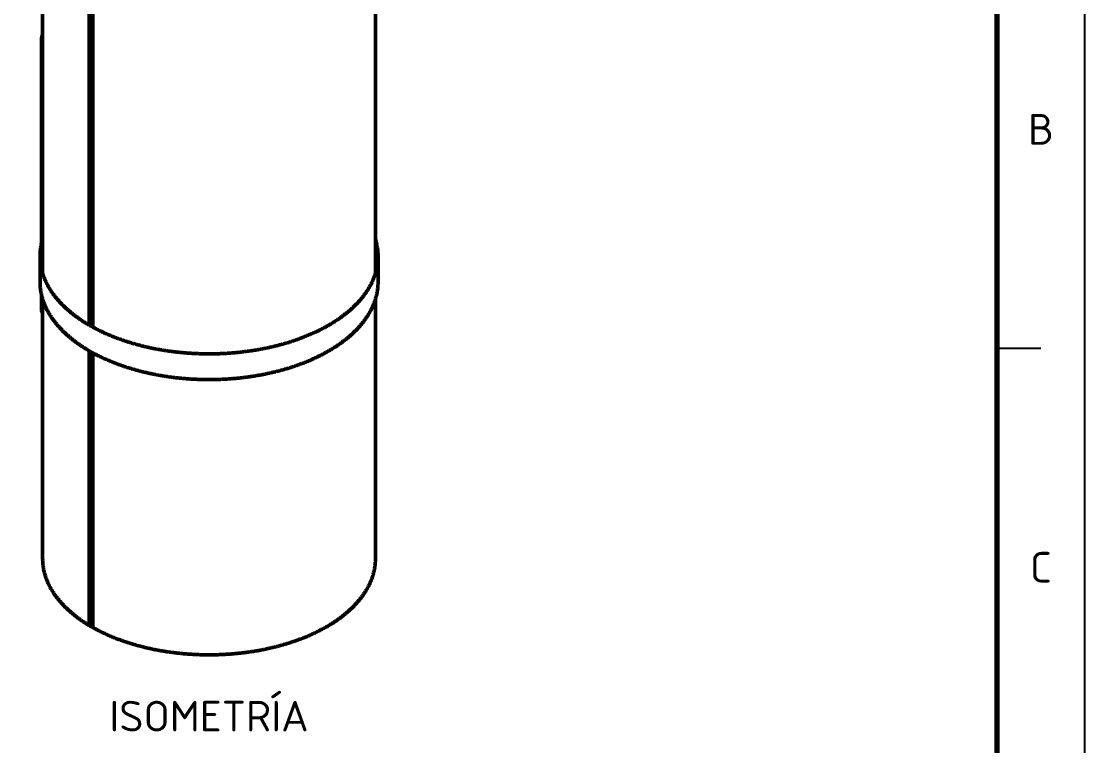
# Model space of a CAD drawing. Header units: millimetres. Extents: x 0 to 420, y 0 to 297.
# Drawn here: x 298.6 to 420, y 153.1 to 235.8 of the extents above; entities that cross this region are included whole.
import ezdxf
from ezdxf.enums import TextEntityAlignment as Align

# ---------------------------------------------------------------- set-up
doc = ezdxf.new("R2010")
doc.units = ezdxf.units.MM
for name, color, linetype, lineweight in [('01-VISIBLE', 7, 'CONTINUOUS', 50), ('06-TEXTO', 7, 'CONTINUOUS', 25), ('07-RECUADRO', 7, 'CONTINUOUS', 70), ('08-FINA', 5, 'CONTINUOUS', 25)]:
    doc.layers.add(name, color=color, linetype=linetype, lineweight=lineweight)
doc.styles.add('ISO3098', font='isocpeur.ttf')

msp = doc.modelspace()

# ---------------------------------------------------------------- linework, layer by layer
at = {"layer": '01-VISIBLE'}
for p, q in [((301, 207.05), (301, 251.061)), ((339, 207.05), (339, 251.061)), ((306.31, 201.153), (306.31, 244.378)), ((306.735, 200.914), (306.735, 244.133)), ((300.878, 210.517), (300.878, 233.911)), ((300.7, 206.068), (300.7, 209.007)), ((339.3, 206.068), (339.3, 209.007)), ((300.878, 202.884), (300.878, 204.558)), ((301, 174.47), (301, 204.111)), ((339, 174.47), (339, 204.111)), ((306.31, 166.974), (306.31, 198.213)), ((306.735, 166.729), (306.735, 197.974)), ((306.31, 166.974), (306.735, 166.729))]:
    msp.add_line(p, q, dxfattribs=at)
for points in [[(301, 234.4), (300.964, 234.323), (300.934, 234.244), (300.91, 234.162), (300.892, 234.079), (300.882, 233.995), (300.878, 233.911)], [(300.878, 233.911), (300.882, 233.826), (300.892, 233.742), (300.91, 233.659), (300.934, 233.578), (300.964, 233.498), (301, 233.422)], [(301, 210.964), (300.97, 210.864), (300.941, 210.764), (300.914, 210.663), (300.889, 210.561), (300.865, 210.459), (300.842, 210.357), (300.821, 210.255), (300.802, 210.152), (300.784, 210.049), (300.769, 209.945), (300.754, 209.842), (300.742, 209.738), (300.731, 209.634), (300.721, 209.53), (300.714, 209.426), (300.708, 209.321), (300.703, 209.217), (300.701, 209.112), (300.7, 209.007)], [(339.3, 209.007), (339.299, 209.112), (339.297, 209.217), (339.292, 209.321), (339.286, 209.426), (339.279, 209.53), (339.269, 209.634), (339.258, 209.738), (339.246, 209.842), (339.231, 209.945), (339.216, 210.049), (339.198, 210.152), (339.179, 210.255), (339.158, 210.357), (339.135, 210.459), (339.111, 210.561), (339.086, 210.663), (339.059, 210.764), (339.03, 210.864), (339, 210.964)], [(300.7, 209.007), (300.701, 208.907), (300.703, 208.807), (300.707, 208.707), (300.712, 208.607), (300.719, 208.508), (300.728, 208.408), (300.738, 208.308), (300.75, 208.209), (300.763, 208.11), (300.777, 208.011), (300.793, 207.912), (300.811, 207.813), (300.83, 207.715), (300.851, 207.617), (300.873, 207.52), (300.896, 207.422), (300.921, 207.325), (300.947, 207.229), (300.975, 207.133), (301.004, 207.037), (301.035, 206.942), (301.066, 206.847), (301.099, 206.752), (301.134, 206.658), (301.169, 206.565), (301.206, 206.472), (301.244, 206.379), (301.284, 206.287), (301.324, 206.196), (301.366, 206.105), (301.409, 206.015), (301.453, 205.925), (301.498, 205.835), (301.545, 205.747), (301.592, 205.659), (301.641, 205.571), (301.69, 205.484), (301.741, 205.398), (301.792, 205.312), (301.845, 205.227), (301.898, 205.142), (301.953, 205.058), (302.008, 204.975), (302.064, 204.892), (302.122, 204.81), (302.18, 204.729), (302.239, 204.648), (302.298, 204.567), (302.359, 204.488), (302.42, 204.409), (302.482, 204.33), (302.545, 204.253), (302.609, 204.175), (302.674, 204.099), (302.739, 204.023), (302.805, 203.948), (302.871, 203.873), (302.938, 203.799), (303.006, 203.725), (303.075, 203.652), (303.144, 203.58), (303.214, 203.508), (303.284, 203.437), (303.355, 203.367), (303.427, 203.297), (303.499, 203.228), (303.572, 203.159), (303.645, 203.091), (303.719, 203.023), (303.794, 202.956), (303.868, 202.89), (303.944, 202.824), (304.02, 202.759), (304.096, 202.695), (304.173, 202.63), (304.25, 202.567), (304.328, 202.504), (304.406, 202.442), (304.485, 202.38), (304.564, 202.318), (304.644, 202.258), (304.724, 202.198), (304.804, 202.138), (304.885, 202.079), (304.966, 202.02), (305.047, 201.962), (305.129, 201.905), (305.211, 201.848), (305.294, 201.791), (305.377, 201.735), (305.46, 201.68), (305.544, 201.625), (305.628, 201.57), (305.712, 201.516), (305.797, 201.463), (305.882, 201.41), (305.967, 201.358), (306.052, 201.306), (306.138, 201.254), (306.224, 201.203), (306.311, 201.153), (306.397, 201.103), (306.484, 201.053), (306.572, 201.004), (306.659, 200.955), (306.747, 200.907), (306.835, 200.859), (306.923, 200.812), (307.011, 200.766), (307.1, 200.719), (307.189, 200.673), (307.278, 200.628), (307.368, 200.583), (307.457, 200.538), (307.547, 200.494), (307.637, 200.451), (307.727, 200.408), (307.818, 200.365), (307.909, 200.322), (307.999, 200.281), (308.091, 200.239), (308.182, 200.198), (308.273, 200.157), (308.365, 200.117), (308.457, 200.077), (308.549, 200.038), (308.641, 199.999), (308.733, 199.96), (308.826, 199.922), (308.918, 199.884), (309.011, 199.847), (309.104, 199.81), (309.197, 199.774), (309.291, 199.737), (309.384, 199.702), (309.478, 199.666), (309.571, 199.631), (309.665, 199.597), (309.759, 199.563), (309.854, 199.529), (309.948, 199.495), (310.042, 199.462), (310.137, 199.43), (310.232, 199.397), (310.326, 199.365), (310.421, 199.334), (310.517, 199.303), (310.612, 199.272), (310.707, 199.241), (310.803, 199.211), (310.898, 199.182), (310.994, 199.152), (311.09, 199.123), (311.185, 199.095), (311.281, 199.066), (311.377, 199.038), (311.474, 199.011), (311.57, 198.984), (311.666, 198.957), (311.763, 198.93), (311.859, 198.904), (311.956, 198.878), (312.053, 198.853), (312.15, 198.828), (312.247, 198.803), (312.344, 198.779), (312.441, 198.755), (312.538, 198.731), (312.636, 198.708), (312.733, 198.685), (312.83, 198.662), (312.928, 198.64), (313.026, 198.618), (313.123, 198.596), (313.221, 198.575), (313.319, 198.554), (313.417, 198.533), (313.515, 198.512), (313.613, 198.492), (313.711, 198.473), (313.809, 198.453), (313.907, 198.434), (314.006, 198.416), (314.104, 198.397), (314.202, 198.379), (314.301, 198.361), (314.399, 198.344), (314.498, 198.327), (314.597, 198.31), (314.695, 198.294), (314.794, 198.278), (314.893, 198.262), (314.992, 198.246), (315.091, 198.231), (315.19, 198.216), (315.289, 198.202), (315.388, 198.187), (315.487, 198.174), (315.586, 198.16), (315.685, 198.147), (315.784, 198.134), (315.884, 198.121), (315.983, 198.109), (316.082, 198.097), (316.182, 198.085), (316.281, 198.073), (316.38, 198.062), (316.48, 198.051), (316.579, 198.041), (316.679, 198.031), (316.779, 198.021), (316.878, 198.011), (316.978, 198.002), (317.077, 197.993), (317.177, 197.984), (317.277, 197.976), (317.377, 197.968), (317.476, 197.96), (317.576, 197.953), (317.676, 197.946), (317.776, 197.939), (317.876, 197.932), (317.976, 197.926), (318.075, 197.92), (318.175, 197.914), (318.275, 197.909), (318.375, 197.904), (318.475, 197.899), (318.575, 197.895), (318.675, 197.891), (318.775, 197.887), (318.875, 197.884), (318.975, 197.88), (319.075, 197.877), (319.175, 197.875), (319.275, 197.872), (319.375, 197.87), (319.475, 197.869), (319.575, 197.867), (319.676, 197.866), (319.776, 197.865), (319.876, 197.865), (319.976, 197.865), (320.076, 197.865), (320.176, 197.865), (320.276, 197.866), (320.376, 197.867), (320.476, 197.868), (320.576, 197.87), (320.676, 197.871), (320.776, 197.874), (320.876, 197.876), (320.976, 197.879), (321.076, 197.882), (321.176, 197.885), (321.276, 197.889), (321.376, 197.893), (321.476, 197.897), (321.576, 197.902), (321.676, 197.907), (321.776, 197.912), (321.876, 197.917), (321.976, 197.923), (322.076, 197.929), (322.176, 197.936), (322.276, 197.942), (322.375, 197.949), (322.475, 197.957), (322.575, 197.964), (322.675, 197.972), (322.774, 197.98), (322.874, 197.989), (322.974, 197.998), (323.073, 198.007), (323.173, 198.016), (323.273, 198.026), (323.372, 198.036), (323.472, 198.046), (323.571, 198.057), (323.671, 198.068), (323.77, 198.079), (323.87, 198.091), (323.969, 198.103), (324.068, 198.115), (324.167, 198.127), (324.267, 198.14), (324.366, 198.153), (324.465, 198.167), (324.564, 198.181), (324.663, 198.195), (324.762, 198.209), (324.861, 198.224), (324.96, 198.239), (325.059, 198.254), (325.158, 198.27), (325.257, 198.286), (325.355, 198.302), (325.454, 198.319), (325.553, 198.336), (325.651, 198.353), (325.75, 198.371), (325.848, 198.388), (325.947, 198.407), (326.045, 198.425), (326.143, 198.444), (326.242, 198.463), (326.34, 198.483), (326.438, 198.503), (326.536, 198.523), (326.634, 198.543), (326.732, 198.564), (326.829, 198.585), (326.927, 198.607), (327.025, 198.629), (327.122, 198.651), (327.22, 198.674), (327.317, 198.696), (327.415, 198.72), (327.512, 198.743), (327.609, 198.767), (327.706, 198.791), (327.803, 198.816), (327.9, 198.841), (327.997, 198.866), (328.094, 198.892), (328.19, 198.918), (328.287, 198.944), (328.383, 198.971), (328.48, 198.998), (328.576, 199.025), (328.672, 199.053), (328.768, 199.081), (328.864, 199.109), (328.96, 199.138), (329.056, 199.167), (329.151, 199.197), (329.247, 199.227), (329.342, 199.257), (329.437, 199.288), (329.532, 199.319), (329.627, 199.35), (329.722, 199.382), (329.817, 199.414), (329.912, 199.446), (330.006, 199.479), (330.101, 199.512), (330.195, 199.546), (330.289, 199.58), (330.383, 199.614), (330.477, 199.649), (330.57, 199.684), (330.664, 199.72), (330.757, 199.756), (330.851, 199.792), (330.944, 199.829), (331.037, 199.866), (331.129, 199.904), (331.222, 199.942), (331.314, 199.98), (331.407, 200.019), (331.499, 200.058), (331.591, 200.098), (331.682, 200.138), (331.774, 200.178), (331.865, 200.219), (331.956, 200.26), (332.047, 200.302), (332.138, 200.344), (332.229, 200.387), (332.319, 200.43), (332.409, 200.473), (332.499, 200.517), (332.589, 200.561), (332.678, 200.606), (332.768, 200.651), (332.857, 200.697), (332.945, 200.743), (333.034, 200.79), (333.122, 200.837), (333.211, 200.884), (333.298, 200.932), (333.386, 200.98), (333.473, 201.029), (333.56, 201.078), (333.647, 201.128)], [(333.647, 201.128), (333.734, 201.179), (333.821, 201.23), (333.907, 201.281), (333.993, 201.333), (334.079, 201.386), (334.164, 201.439), (334.25, 201.492), (334.334, 201.546), (334.419, 201.601), (334.503, 201.656), (334.587, 201.711), (334.67, 201.767), (334.754, 201.824), (334.836, 201.881), (334.919, 201.938), (335.001, 201.996), (335.083, 202.055), (335.164, 202.114), (335.245, 202.174), (335.325, 202.234), (335.405, 202.295), (335.485, 202.356), (335.564, 202.418), (335.643, 202.481), (335.721, 202.544), (335.799, 202.607), (335.877, 202.672), (335.953, 202.736), (336.03, 202.802), (336.106, 202.868), (336.181, 202.934), (336.256, 203.001), (336.331, 203.069), (336.404, 203.137), (336.478, 203.206), (336.55, 203.275), (336.623, 203.345), (336.694, 203.416), (336.765, 203.487), (336.836, 203.559), (336.905, 203.631), (336.974, 203.705), (337.043, 203.778), (337.111, 203.852), (337.178, 203.927), (337.244, 204.003), (337.31, 204.079), (337.375, 204.156), (337.439, 204.233), (337.502, 204.311), (337.565, 204.39), (337.627, 204.469), (337.688, 204.549), (337.748, 204.63), (337.807, 204.711), (337.866, 204.792), (337.924, 204.875), (337.98, 204.958), (338.036, 205.041), (338.091, 205.126), (338.145, 205.211), (338.198, 205.296), (338.25, 205.382), (338.301, 205.469), (338.351, 205.556), (338.4, 205.644), (338.448, 205.732), (338.494, 205.821), (338.54, 205.911), (338.584, 206.001), (338.628, 206.092), (338.67, 206.183), (338.711, 206.275), (338.75, 206.367), (338.789, 206.46), (338.826, 206.554), (338.862, 206.648), (338.897, 206.742), (338.93, 206.837), (338.962, 206.932), (338.993, 207.028), (339.022, 207.124), (339.05, 207.221), (339.077, 207.318), (339.102, 207.415), (339.126, 207.513), (339.148, 207.611), (339.169, 207.709), (339.188, 207.808), (339.206, 207.907), (339.222, 208.006), (339.237, 208.105), (339.25, 208.205), (339.262, 208.305), (339.272, 208.405), (339.28, 208.505), (339.287, 208.605), (339.293, 208.706), (339.297, 208.806), (339.299, 208.907), (339.3, 209.007)], [(300.7, 206.068), (300.701, 205.968), (300.703, 205.868), (300.707, 205.768), (300.712, 205.668), (300.719, 205.568), (300.728, 205.469), (300.738, 205.369), (300.75, 205.27), (300.763, 205.17), (300.777, 205.071), (300.793, 204.973), (300.811, 204.874), (300.83, 204.776), (300.851, 204.678), (300.873, 204.58), (300.896, 204.483), (300.921, 204.386), (300.947, 204.29), (300.975, 204.193), (301.004, 204.098), (301.035, 204.002), (301.066, 203.907), (301.099, 203.813), (301.134, 203.719), (301.169, 203.625), (301.206, 203.532), (301.244, 203.44), (301.284, 203.348), (301.324, 203.257), (301.366, 203.166), (301.409, 203.075), (301.453, 202.985), (301.498, 202.896), (301.545, 202.807), (301.592, 202.719), (301.641, 202.632), (301.69, 202.545), (301.741, 202.458), (301.792, 202.373), (301.845, 202.287), (301.898, 202.203), (301.953, 202.119), (302.008, 202.036), (302.064, 201.953), (302.122, 201.871), (302.18, 201.789), (302.239, 201.708), (302.298, 201.628), (302.359, 201.548), (302.42, 201.469), (302.482, 201.391), (302.545, 201.313), (302.609, 201.236), (302.674, 201.159), (302.739, 201.083), (302.805, 201.008), (302.871, 200.933), (302.938, 200.859), (303.006, 200.786), (303.075, 200.713), (303.144, 200.641), (303.214, 200.569), (303.284, 200.498), (303.355, 200.427), (303.427, 200.358), (303.499, 200.288), (303.572, 200.22), (303.645, 200.152), (303.719, 200.084), (303.794, 200.017), (303.868, 199.951), (303.944, 199.885), (304.02, 199.82), (304.096, 199.755), (304.173, 199.691), (304.25, 199.628), (304.328, 199.565), (304.406, 199.502), (304.485, 199.44), (304.564, 199.379), (304.644, 199.318), (304.724, 199.258), (304.804, 199.198), (304.885, 199.139), (304.966, 199.081), (305.047, 199.023), (305.129, 198.965), (305.211, 198.908), (305.294, 198.852), (305.377, 198.796), (305.46, 198.74), (305.544, 198.685), (305.628, 198.631), (305.712, 198.577), (305.797, 198.524), (305.882, 198.471), (305.967, 198.418), (306.052, 198.366), (306.138, 198.315), (306.224, 198.264), (306.311, 198.213), (306.397, 198.163), (306.484, 198.114), (306.572, 198.065), (306.659, 198.016), (306.747, 197.968), (306.835, 197.92), (306.923, 197.873), (307.011, 197.826), (307.1, 197.78), (307.189, 197.734), (307.278, 197.689), (307.368, 197.644), (307.457, 197.599), (307.547, 197.555), (307.637, 197.511), (307.727, 197.468), (307.818, 197.425), (307.909, 197.383), (307.999, 197.341), (308.091, 197.3), (308.182, 197.259), (308.273, 197.218), (308.365, 197.178), (308.457, 197.138), (308.549, 197.099), (308.641, 197.06), (308.733, 197.021), (308.826, 196.983), (308.918, 196.945), (309.011, 196.908), (309.104, 196.871), (309.197, 196.834), (309.291, 196.798), (309.384, 196.762), (309.478, 196.727), (309.571, 196.692), (309.665, 196.657), (309.759, 196.623), (309.854, 196.589), (309.948, 196.556), (310.042, 196.523), (310.137, 196.49), (310.232, 196.458), (310.326, 196.426), (310.421, 196.394), (310.517, 196.363), (310.612, 196.332), (310.707, 196.302), (310.803, 196.272), (310.898, 196.242), (310.994, 196.213), (311.09, 196.184), (311.185, 196.155), (311.281, 196.127), (311.377, 196.099), (311.474, 196.072), (311.57, 196.044), (311.666, 196.017), (311.763, 195.991), (311.859, 195.965), (311.956, 195.939), (312.053, 195.914), (312.15, 195.889), (312.247, 195.864), (312.344, 195.839), (312.441, 195.815), (312.538, 195.792), (312.636, 195.768), (312.733, 195.745), (312.83, 195.723), (312.928, 195.7), (313.026, 195.678), (313.123, 195.657), (313.221, 195.635), (313.319, 195.614), (313.417, 195.593), (313.515, 195.573), (313.613, 195.553), (313.711, 195.533), (313.809, 195.514), (313.907, 195.495), (314.006, 195.476), (314.104, 195.458), (314.202, 195.44), (314.301, 195.422), (314.399, 195.405), (314.498, 195.388), (314.597, 195.371), (314.695, 195.354), (314.794, 195.338), (314.893, 195.322), (314.992, 195.307), (315.091, 195.292), (315.19, 195.277), (315.289, 195.262), (315.388, 195.248), (315.487, 195.234), (315.586, 195.221), (315.685, 195.207), (315.784, 195.194), (315.884, 195.182), (315.983, 195.169), (316.082, 195.157), (316.182, 195.145), (316.281, 195.134), (316.38, 195.123), (316.48, 195.112), (316.579, 195.102), (316.679, 195.091), (316.779, 195.081), (316.878, 195.072), (316.978, 195.063), (317.077, 195.054), (317.177, 195.045), (317.277, 195.037), (317.377, 195.029), (317.476, 195.021), (317.576, 195.013), (317.676, 195.006), (317.776, 194.999), (317.876, 194.993), (317.976, 194.987), (318.075, 194.981), (318.175, 194.975), (318.275, 194.97), (318.375, 194.965), (318.475, 194.96), (318.575, 194.956), (318.675, 194.951), (318.775, 194.948), (318.875, 194.944), (318.975, 194.941), (319.075, 194.938), (319.175, 194.935), (319.275, 194.933), (319.375, 194.931), (319.475, 194.929), (319.575, 194.928), (319.676, 194.927), (319.776, 194.926), (319.876, 194.925), (319.976, 194.925), (320.076, 194.925), (320.176, 194.926), (320.276, 194.926), (320.376, 194.927), (320.476, 194.929), (320.576, 194.93), (320.676, 194.932), (320.776, 194.934), (320.876, 194.937), (320.976, 194.939), (321.076, 194.943), (321.176, 194.946), (321.276, 194.95), (321.376, 194.954), (321.476, 194.958), (321.576, 194.962), (321.676, 194.967), (321.776, 194.972), (321.876, 194.978), (321.976, 194.984), (322.076, 194.99), (322.176, 194.996), (322.276, 195.003), (322.375, 195.01), (322.475, 195.017), (322.575, 195.025), (322.675, 195.033), (322.774, 195.041), (322.874, 195.049), (322.974, 195.058), (323.073, 195.067), (323.173, 195.077), (323.273, 195.087), (323.372, 195.097), (323.472, 195.107), (323.571, 195.118), (323.671, 195.129), (323.77, 195.14), (323.87, 195.151), (323.969, 195.163), (324.068, 195.176), (324.167, 195.188), (324.267, 195.201), (324.366, 195.214), (324.465, 195.227), (324.564, 195.241), (324.663, 195.255), (324.762, 195.27), (324.861, 195.284), (324.96, 195.299), (325.059, 195.315), (325.158, 195.33), (325.257, 195.346), (325.355, 195.363), (325.454, 195.379), (325.553, 195.396), (325.651, 195.414), (325.75, 195.431), (325.848, 195.449), (325.947, 195.467), (326.045, 195.486), (326.143, 195.505), (326.242, 195.524), (326.34, 195.543), (326.438, 195.563), (326.536, 195.584), (326.634, 195.604), (326.732, 195.625), (326.829, 195.646), (326.927, 195.668), (327.025, 195.689), (327.122, 195.712), (327.22, 195.734), (327.317, 195.757), (327.415, 195.78), (327.512, 195.804), (327.609, 195.828), (327.706, 195.852), (327.803, 195.877), (327.9, 195.901), (327.997, 195.927), (328.094, 195.952), (328.19, 195.978), (328.287, 196.005), (328.383, 196.031), (328.48, 196.058), (328.576, 196.086), (328.672, 196.113), (328.768, 196.141), (328.864, 196.17), (328.96, 196.199), (329.056, 196.228), (329.151, 196.257), (329.247, 196.287), (329.342, 196.318), (329.437, 196.348), (329.532, 196.379), (329.627, 196.411), (329.722, 196.442), (329.817, 196.474), (329.912, 196.507), (330.006, 196.54), (330.101, 196.573), (330.195, 196.607), (330.289, 196.641), (330.383, 196.675), (330.477, 196.71), (330.57, 196.745), (330.664, 196.781), (330.757, 196.817), (330.851, 196.853), (330.944, 196.89), (331.037, 196.927), (331.129, 196.964), (331.222, 197.002), (331.314, 197.041), (331.407, 197.08), (331.499, 197.119), (331.591, 197.158), (331.682, 197.198), (331.774, 197.239), (331.865, 197.28), (331.956, 197.321), (332.047, 197.363), (332.138, 197.405), (332.229, 197.447), (332.319, 197.49), (332.409, 197.534), (332.499, 197.578), (332.589, 197.622), (332.678, 197.667), (332.768, 197.712), (332.857, 197.757), (332.945, 197.804), (333.034, 197.85), (333.122, 197.897), (333.211, 197.945), (333.298, 197.992), (333.386, 198.041), (333.473, 198.09), (333.56, 198.139), (333.647, 198.189)], [(333.647, 198.189), (333.734, 198.239), (333.821, 198.29), (333.907, 198.342), (333.993, 198.394), (334.079, 198.446), (334.164, 198.499), (334.25, 198.553), (334.334, 198.607), (334.419, 198.661), (334.503, 198.716), (334.587, 198.772), (334.67, 198.828), (334.754, 198.884), (334.836, 198.941), (334.919, 198.999), (335.001, 199.057), (335.083, 199.116), (335.164, 199.175), (335.245, 199.235), (335.325, 199.295), (335.405, 199.356), (335.485, 199.417), (335.564, 199.479), (335.643, 199.541), (335.721, 199.604), (335.799, 199.668), (335.877, 199.732), (335.953, 199.797), (336.03, 199.862), (336.106, 199.928), (336.181, 199.995), (336.256, 200.062), (336.331, 200.129), (336.404, 200.198), (336.478, 200.266), (336.55, 200.336), (336.623, 200.406), (336.694, 200.477), (336.765, 200.548), (336.836, 200.62), (336.905, 200.692), (336.974, 200.765), (337.043, 200.839), (337.111, 200.913), (337.178, 200.988), (337.244, 201.064), (337.31, 201.14), (337.375, 201.216), (337.439, 201.294), (337.502, 201.372), (337.565, 201.45), (337.627, 201.53), (337.688, 201.61), (337.748, 201.69), (337.807, 201.771), (337.866, 201.853), (337.924, 201.935), (337.98, 202.018), (338.036, 202.102), (338.091, 202.186), (338.145, 202.271), (338.198, 202.357), (338.25, 202.443), (338.301, 202.529), (338.351, 202.617), (338.4, 202.704), (338.448, 202.793), (338.494, 202.882), (338.54, 202.972), (338.584, 203.062), (338.628, 203.153), (338.67, 203.244), (338.711, 203.336), (338.75, 203.428), (338.789, 203.521), (338.826, 203.614), (338.862, 203.708), (338.897, 203.803), (338.93, 203.897), (338.962, 203.993), (338.993, 204.088), (339.022, 204.185), (339.05, 204.281), (339.077, 204.378), (339.102, 204.476), (339.126, 204.573), (339.148, 204.671), (339.169, 204.77), (339.188, 204.868), (339.206, 204.967), (339.222, 205.067), (339.237, 205.166), (339.25, 205.266), (339.262, 205.366), (339.272, 205.466), (339.28, 205.566), (339.287, 205.666), (339.293, 205.767), (339.297, 205.867), (339.299, 205.967), (339.3, 206.068)], [(300.878, 202.884), (300.882, 202.799), (300.892, 202.715), (300.91, 202.632), (300.934, 202.551), (300.964, 202.472), (301, 202.395)], [(301, 174.47), (301.001, 174.37), (301.003, 174.27), (301.007, 174.17), (301.013, 174.07), (301.02, 173.97), (301.028, 173.87), (301.039, 173.771), (301.05, 173.671), (301.064, 173.572), (301.079, 173.473), (301.095, 173.374), (301.113, 173.276), (301.132, 173.178), (301.153, 173.08), (301.175, 172.982), (301.199, 172.885), (301.225, 172.788), (301.251, 172.692), (301.279, 172.596), (301.309, 172.5), (301.34, 172.405), (301.372, 172.31), (301.405, 172.216), (301.44, 172.122), (301.476, 172.029), (301.514, 171.936), (301.552, 171.844), (301.592, 171.752), (301.633, 171.661), (301.676, 171.57), (301.719, 171.48), (301.764, 171.39), (301.81, 171.301), (301.857, 171.213), (301.905, 171.125), (301.954, 171.038), (302.004, 170.951), (302.055, 170.865), (302.107, 170.78), (302.16, 170.695), (302.214, 170.611), (302.269, 170.527), (302.325, 170.444), (302.382, 170.362), (302.44, 170.28), (302.499, 170.199), (302.558, 170.119), (302.619, 170.039), (302.68, 169.96), (302.742, 169.881), (302.805, 169.803), (302.868, 169.726), (302.933, 169.649), (302.998, 169.573), (303.063, 169.498), (303.13, 169.423), (303.197, 169.349), (303.265, 169.275), (303.333, 169.203), (303.403, 169.13), (303.472, 169.059), (303.543, 168.987), (303.614, 168.917), (303.686, 168.847), (303.758, 168.778), (303.831, 168.709), (303.904, 168.641), (303.978, 168.574), (304.052, 168.507), (304.127, 168.44), (304.203, 168.375), (304.279, 168.31), (304.355, 168.245), (304.432, 168.181), (304.51, 168.118), (304.587, 168.055), (304.666, 167.992), (304.745, 167.931), (304.824, 167.87), (304.903, 167.809), (304.983, 167.749), (305.064, 167.689), (305.145, 167.63), (305.226, 167.572), (305.308, 167.514), (305.39, 167.457), (305.472, 167.4), (305.555, 167.344), (305.638, 167.288), (305.721, 167.233), (305.805, 167.178), (305.889, 167.124), (305.974, 167.07), (306.058, 167.017), (306.143, 166.964), (306.229, 166.912), (306.315, 166.86), (306.4, 166.809), (306.487, 166.758), (306.573, 166.708), (306.66, 166.658), (306.747, 166.609), (306.835, 166.56), (306.922, 166.512), (307.01, 166.464), (307.098, 166.417), (307.187, 166.37), (307.275, 166.323), (307.364, 166.277), (307.453, 166.232), (307.543, 166.187), (307.632, 166.142), (307.722, 166.098), (307.812, 166.054), (307.902, 166.011), (307.993, 165.968), (308.083, 165.926), (308.174, 165.884), (308.265, 165.842), (308.356, 165.801), (308.448, 165.76), (308.54, 165.72), (308.631, 165.68), (308.723, 165.641), (308.815, 165.602), (308.908, 165.563), (309, 165.525), (309.093, 165.487), (309.186, 165.45), (309.279, 165.413), (309.372, 165.377), (309.465, 165.341), (309.559, 165.305), (309.652, 165.269), (309.746, 165.235), (309.84, 165.2), (309.934, 165.166), (310.028, 165.132), (310.123, 165.099), (310.217, 165.066), (310.312, 165.033), (310.407, 165.001), (310.501, 164.969), (310.596, 164.938), (310.692, 164.907), (310.787, 164.876), (310.882, 164.846), (310.978, 164.816), (311.073, 164.786), (311.169, 164.757), (311.265, 164.728), (311.361, 164.7), (311.457, 164.671), (311.553, 164.644), (311.649, 164.616), (311.746, 164.589), (311.842, 164.563), (311.939, 164.536), (312.035, 164.51), (312.132, 164.485), (312.229, 164.459), (312.326, 164.435), (312.423, 164.41), (312.52, 164.386), (312.617, 164.362), (312.714, 164.338), (312.812, 164.315), (312.909, 164.293), (313.007, 164.27), (313.104, 164.248), (313.202, 164.226), (313.3, 164.205), (313.397, 164.184), (313.495, 164.163), (313.593, 164.142), (313.691, 164.122), (313.789, 164.103), (313.888, 164.083), (313.986, 164.064), (314.084, 164.045), (314.183, 164.027), (314.281, 164.009), (314.379, 163.991), (314.478, 163.973), (314.577, 163.956), (314.675, 163.94), (314.774, 163.923), (314.873, 163.907), (314.972, 163.891), (315.07, 163.876), (315.169, 163.86), (315.268, 163.846), (315.367, 163.831), (315.466, 163.817), (315.565, 163.803), (315.665, 163.789), (315.764, 163.776), (315.863, 163.763), (315.962, 163.751), (316.062, 163.738), (316.161, 163.726), (316.26, 163.715), (316.36, 163.703), (316.459, 163.692), (316.559, 163.681), (316.658, 163.671), (316.758, 163.661), (316.857, 163.651), (316.957, 163.642), (317.057, 163.632), (317.156, 163.624), (317.256, 163.615), (317.356, 163.607), (317.456, 163.599), (317.555, 163.591), (317.655, 163.584), (317.755, 163.577), (317.855, 163.57), (317.955, 163.564), (318.055, 163.558), (318.154, 163.552), (318.254, 163.546), (318.354, 163.541), (318.454, 163.536), (318.554, 163.532), (318.654, 163.528), (318.754, 163.524), (318.854, 163.52), (318.954, 163.517), (319.054, 163.514), (319.154, 163.511), (319.254, 163.508), (319.354, 163.506), (319.454, 163.504), (319.554, 163.503), (319.655, 163.502), (319.755, 163.501), (319.855, 163.5), (319.955, 163.5), (320.055, 163.5), (320.155, 163.5), (320.255, 163.501), (320.355, 163.502), (320.455, 163.503), (320.555, 163.505), (320.655, 163.506), (320.755, 163.509), (320.855, 163.511), (320.955, 163.514), (321.055, 163.517), (321.155, 163.52), (321.255, 163.524), (321.355, 163.528), (321.455, 163.532), (321.555, 163.537), (321.655, 163.542), (321.755, 163.547), (321.855, 163.552), (321.955, 163.558), (322.055, 163.564), (322.155, 163.571), (322.255, 163.577), (322.354, 163.585), (322.454, 163.592), (322.554, 163.6), (322.654, 163.607), (322.754, 163.616), (322.853, 163.624), (322.953, 163.633), (323.053, 163.642), (323.152, 163.652), (323.252, 163.662), (323.351, 163.672), (323.451, 163.682), (323.55, 163.693), (323.65, 163.704), (323.749, 163.716), (323.849, 163.727), (323.948, 163.739), (324.047, 163.752), (324.147, 163.764), (324.246, 163.777), (324.345, 163.791), (324.444, 163.804), (324.543, 163.818), (324.642, 163.832), (324.741, 163.847), (324.84, 163.862), (324.939, 163.877), (325.038, 163.893), (325.137, 163.908), (325.236, 163.925), (325.334, 163.941), (325.433, 163.958), (325.531, 163.975), (325.63, 163.993), (325.729, 164.01), (325.827, 164.029), (325.925, 164.047), (326.024, 164.066), (326.122, 164.085), (326.22, 164.104), (326.318, 164.124), (326.416, 164.144), (326.514, 164.165), (326.612, 164.186), (326.71, 164.207), (326.807, 164.228), (326.905, 164.25), (327.003, 164.272), (327.1, 164.295), (327.198, 164.318), (327.295, 164.341), (327.392, 164.364), (327.489, 164.388), (327.587, 164.412), (327.684, 164.437), (327.78, 164.462), (327.877, 164.487), (327.974, 164.513), (328.071, 164.539), (328.167, 164.565), (328.264, 164.592), (328.36, 164.619), (328.456, 164.646), (328.552, 164.674), (328.648, 164.702), (328.744, 164.731), (328.84, 164.76), (328.936, 164.789), (329.031, 164.818), (329.127, 164.848), (329.222, 164.879), (329.318, 164.91), (329.413, 164.941), (329.508, 164.972), (329.602, 165.004), (329.697, 165.036), (329.792, 165.069), (329.886, 165.102), (329.981, 165.135), (330.075, 165.169), (330.169, 165.203), (330.263, 165.238), (330.357, 165.273), (330.45, 165.308), (330.544, 165.344), (330.637, 165.38), (330.73, 165.417), (330.823, 165.454), (330.916, 165.491), (331.009, 165.529), (331.101, 165.567), (331.193, 165.606), (331.286, 165.645), (331.377, 165.684), (331.469, 165.724), (331.561, 165.764), (331.652, 165.805), (331.744, 165.846), (331.835, 165.888), (331.925, 165.93), (332.016, 165.972), (332.106, 166.015), (332.197, 166.058), (332.287, 166.102), (332.376, 166.146), (332.466, 166.191), (332.555, 166.236), (332.644, 166.282), (332.733, 166.328), (332.822, 166.374), (332.91, 166.421), (332.998, 166.469), (333.086, 166.517), (333.174, 166.565), (333.261, 166.614), (333.348, 166.663), (333.435, 166.713)], [(333.435, 166.713), (333.522, 166.764), (333.609, 166.815), (333.696, 166.867), (333.783, 166.919), (333.869, 166.972), (333.954, 167.025), (334.04, 167.079), (334.125, 167.133), (334.21, 167.188), (334.294, 167.243), (334.379, 167.299), (334.462, 167.355), (334.546, 167.412), (334.629, 167.47), (334.711, 167.528), (334.794, 167.586), (334.876, 167.645), (334.957, 167.705), (335.038, 167.765), (335.119, 167.826), (335.199, 167.887), (335.279, 167.949), (335.358, 168.011), (335.437, 168.074), (335.516, 168.138), (335.594, 168.202), (335.671, 168.267), (335.748, 168.332), (335.825, 168.398), (335.901, 168.465), (335.976, 168.532), (336.051, 168.6), (336.125, 168.668), (336.199, 168.737), (336.272, 168.807), (336.345, 168.877), (336.417, 168.947), (336.488, 169.019), (336.559, 169.091), (336.629, 169.163), (336.699, 169.237), (336.768, 169.311), (336.836, 169.385), (336.903, 169.46), (336.97, 169.536), (337.036, 169.613), (337.101, 169.69), (337.166, 169.767), (337.23, 169.846), (337.292, 169.925), (337.355, 170.004), (337.416, 170.084), (337.476, 170.165), (337.536, 170.247), (337.595, 170.329), (337.652, 170.412), (337.709, 170.495), (337.765, 170.579), (337.82, 170.664), (337.874, 170.75), (337.927, 170.836), (337.979, 170.922), (338.03, 171.009), (338.08, 171.097), (338.129, 171.186), (338.176, 171.275), (338.223, 171.364), (338.268, 171.454), (338.312, 171.545), (338.355, 171.637), (338.397, 171.728), (338.438, 171.821), (338.477, 171.914), (338.515, 172.007), (338.552, 172.102), (338.587, 172.196), (338.622, 172.291), (338.654, 172.387), (338.686, 172.483), (338.716, 172.579), (338.744, 172.676), (338.771, 172.773), (338.797, 172.871), (338.821, 172.969), (338.844, 173.067), (338.865, 173.166), (338.885, 173.265), (338.903, 173.364), (338.92, 173.464), (338.935, 173.564), (338.949, 173.664), (338.961, 173.764), (338.971, 173.865), (338.98, 173.965), (338.987, 174.066), (338.993, 174.167), (338.997, 174.268), (338.999, 174.369), (339, 174.47)]]:
    msp.add_lwpolyline(points, dxfattribs=at)
at = {"layer": '07-RECUADRO'}
msp.add_lwpolyline([(20, 10), (410, 10), (410, 287), (20, 287)], close=True, dxfattribs=at)
at = {"layer": '08-FINA'}
msp.add_line((410, 198.5), (415, 198.5), dxfattribs=at)
msp.add_lwpolyline([(0, 0), (420, 0), (420, 297), (0, 297)], close=True, dxfattribs=at)

# ---------------------------------------------------------------- texts
at = {"layer": '06-TEXTO', "style": 'ISO3098'}
for s, p in [('B', (415, 223.5)), ('C', (415, 173.5)), ('ISOMETRÍA', (320, 156.5))]:
    msp.add_text(s, height=3.5, dxfattribs=at).set_placement(p, align=Align.MIDDLE_CENTER)

doc.saveas('drawing.dxf')
